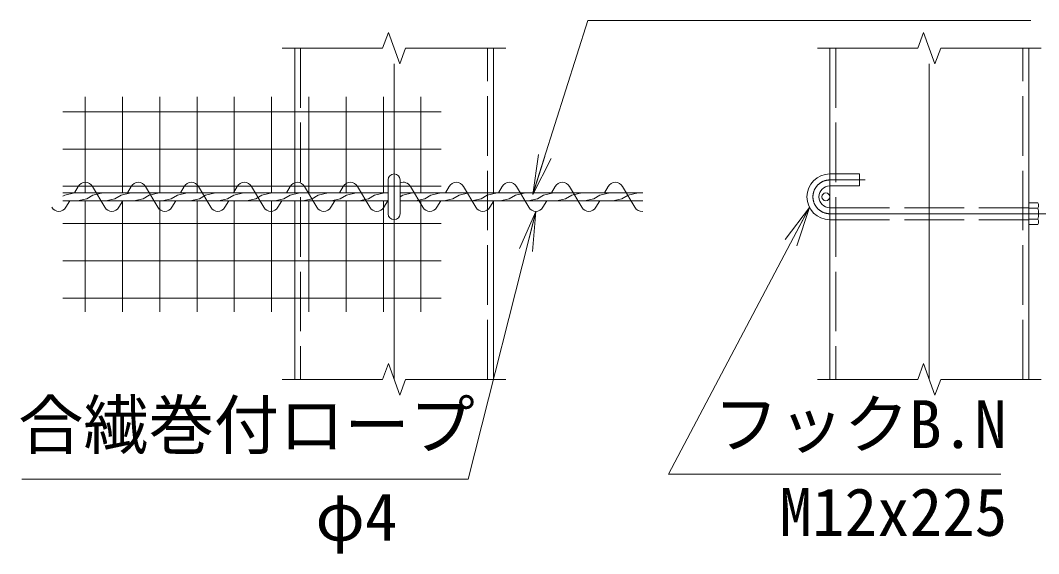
# Model space of a CAD drawing. Units: millimetres at full size; details may follow other scales. Extents: x -16800 to 16800, y -11880 to 11880.
# Drawn here: x 10416 to 14512, y 4624 to 6771 of the extents above; entities that cross this region are included whole.
import ezdxf
from ezdxf.enums import TextEntityAlignment as Align

# ---------------------------------------------------------------- set-up
doc = ezdxf.new("R2010")
doc.units = ezdxf.units.MM
doc.header["$LTSCALE"] = 40
doc.linetypes.add('DASHED', pattern=[7.5, 6, -1.5])
doc.linetypes.add('USER1', pattern=[50.8, 31.75, -6.35, 6.35, -6.35])
for name, color, linetype, lineweight in [('0-0_D-STR1', 1, 'Continuous', 18), ('0-1_D-BMK', 2, 'USER1', 13), ('0-2_D-STR3', 3, 'Continuous', 13), ('0-6_D-STR-DIM', 7, 'Continuous', 13), ('0-7_0', 7, 'Continuous', 18), ('0-9_D-STR-TXT', 7, 'Continuous', 13), ('0-A_D-STR2', 7, 'Continuous', 13)]:
    doc.layers.add(name, color=color, linetype=linetype, lineweight=lineweight)
doc.styles.add('ＭＳ ゴシック', font='')
doc.styles.get('ＭＳ ゴシック').set_extended_font_data('MS Gothic')

# ---------------------------------------------------------------- blocks, each defined once
blk = doc.blocks.new('_Open')
at = {"layer": '0-7_0'}
blk.add_line((-40, 6.67), (0, 0), dxfattribs=at)
blk.add_lwpolyline([(-40, -6.67), (0, 0), (-40, 0)], dxfattribs=at)

msp = doc.modelspace()

# ---------------------------------------------------------------- linework, layer by layer
at = {"layer": '0-0_D-STR1'}
for p, q in [((11519.19, 6659.41), (11519.19, 6076.74)), ((12319.19, 6076.74), (12319.19, 6659.41)), ((13671.91, 5326.08), (13671.91, 6659.41)), ((14471.91, 6659.41), (14471.91, 5326.08)), ((11519.19, 6044.74), (11519.19, 5326.08)), ((12319.19, 5326.08), (12319.19, 6044.74))]:
    msp.add_line(p, q, dxfattribs=at)
at = {"layer": '0-0_D-STR1', "linetype": 'DASHED'}
for p, q in [((11543.19, 6659.41), (11543.19, 5326.08)), ((12295.19, 5326.08), (12295.19, 6659.41)), ((13695.91, 6659.41), (13695.91, 5326.08)), ((14447.91, 5326.08), (14447.91, 6659.41))]:
    msp.add_line(p, q, dxfattribs=at)
at = {"layer": '0-1_D-BMK'}
for p, q in [((11919.19, 5326.08), (11919.19, 6659.41)), ((14071.91, 5326.08), (14071.91, 6659.41)), ((13813.82, 6128.74), (13671.91, 6128.74)), ((13671.91, 5992.74), (14611.91, 5992.74))]:
    msp.add_line(p, q, dxfattribs=at)
msp.add_arc((13671.91, 6060.74), 68, 90, 270, dxfattribs=at)
at = {"layer": '0-2_D-STR3', "linetype": 'DASHED'}
for p, q in [((13671.91, 6152.74), (13791.91, 6152.74)), ((13791.91, 6152.74), (13791.91, 6104.74)), ((13671.91, 6104.74), (13791.91, 6104.74)), ((13671.91, 6016.74), (14471.91, 6016.74)), ((13671.91, 5968.74), (14471.91, 5968.74))]:
    msp.add_line(p, q, dxfattribs=at)
at = {"layer": '0-2_D-STR3'}
for p, q in [((11895.19, 6128.74), (11895.19, 5992.74)), ((11943.19, 6128.74), (11943.19, 5992.74)), ((10585.86, 6076.74), (11895.19, 6076.74)), ((11943.19, 6076.74), (12919.19, 6076.74)), ((10585.86, 6044.74), (11895.19, 6044.74)), ((11943.19, 6044.74), (12919.19, 6044.74)), ((14471.91, 6036.54), (14471.91, 5948.94)), ((14471.91, 6036.54), (14508.71, 6036.54)), ((14471.91, 6014.64), (14508.71, 6014.64)), ((14471.91, 5970.84), (14508.71, 5970.84)), ((14471.91, 5948.94), (14508.71, 5948.94))]:
    msp.add_line(p, q, dxfattribs=at)
at = {"layer": '0-2_D-STR3', "color": 4}
for p, q in [((10648.49, 6102.74), (10633.1, 6076.74)), ((10705.35, 6102.74), (10755.1, 6018.74)), ((10861.7, 6102.74), (10846.3, 6076.74)), ((10918.56, 6102.74), (10968.3, 6018.74)), ((11074.91, 6102.74), (11059.51, 6076.74)), ((11131.77, 6102.74), (11181.51, 6018.74)), ((11288.11, 6102.74), (11272.71, 6076.74)), ((11344.97, 6102.74), (11394.71, 6018.74)), ((11501.32, 6102.74), (11485.92, 6076.74)), ((11558.18, 6102.74), (11607.92, 6018.74)), ((11714.52, 6102.74), (11699.13, 6076.74)), ((11771.38, 6102.74), (11821.12, 6018.74)), ((11984.59, 6102.74), (12034.33, 6018.74)), ((12140.93, 6102.74), (12125.54, 6076.74)), ((12197.79, 6102.74), (12247.54, 6018.74)), ((12354.14, 6102.74), (12338.74, 6076.74)), ((12411, 6102.74), (12460.74, 6018.74)), ((12567.34, 6102.74), (12551.95, 6076.74)), ((12624.2, 6102.74), (12673.95, 6018.74)), ((12780.55, 6102.74), (12765.15, 6076.74)), ((12837.41, 6102.74), (12887.15, 6018.74)), ((10614.15, 6044.74), (10598.75, 6018.74)), ((10827.35, 6044.74), (10811.96, 6018.74)), ((11040.56, 6044.74), (11025.16, 6018.74)), ((11253.76, 6044.74), (11238.37, 6018.74)), ((11466.97, 6044.74), (11451.57, 6018.74)), ((11680.18, 6044.74), (11664.78, 6018.74)), ((11895.19, 6047.8), (11877.01, 6017.09)), ((12106.59, 6044.74), (12091.19, 6018.74)), ((12319.79, 6044.74), (12304.4, 6018.74)), ((12533, 6044.74), (12517.6, 6018.74)), ((12746.2, 6044.74), (12730.81, 6018.74))]:
    msp.add_line(p, q, dxfattribs=at)
at = {"layer": '0-2_D-STR3'}
for points in [[(10633.86, 6076.74), (10593.85, 6067.49), (10585.86, 6062.88)], [(10747.18, 6076.74), (10707.17, 6067.49), (10682.63, 6053.33), (10645.82, 6044.74)], [(10860.51, 6076.74), (10820.49, 6067.49), (10795.96, 6053.33), (10759.14, 6044.74)], [(10973.83, 6076.74), (10933.81, 6067.49), (10909.28, 6053.33), (10872.46, 6044.74)], [(11087.15, 6076.74), (11047.14, 6067.49), (11022.6, 6053.33), (10985.79, 6044.74)], [(11200.47, 6076.74), (11160.46, 6067.49), (11135.92, 6053.33), (11099.11, 6044.74)], [(11313.79, 6076.74), (11273.78, 6067.49), (11249.25, 6053.33), (11212.43, 6044.74)], [(11427.12, 6076.74), (11387.1, 6067.49), (11362.57, 6053.33), (11325.75, 6044.74)], [(11540.44, 6076.74), (11500.43, 6067.49), (11475.89, 6053.33), (11439.08, 6044.74)], [(11653.76, 6076.74), (11613.75, 6067.49), (11589.21, 6053.33), (11552.4, 6044.74)], [(11767.08, 6076.74), (11727.07, 6067.49), (11702.53, 6053.33), (11665.72, 6044.74)], [(11880.41, 6076.74), (11840.39, 6067.49), (11815.86, 6053.33), (11779.04, 6044.74)], [(11993.73, 6076.74), (11953.72, 6067.49), (11943.19, 6061.42)], [(12107.05, 6076.74), (12067.04, 6067.49), (12042.5, 6053.33), (12005.69, 6044.74)], [(12220.37, 6076.74), (12180.36, 6067.49), (12155.82, 6053.33), (12119.01, 6044.74)], [(12333.7, 6076.74), (12293.68, 6067.49), (12269.15, 6053.33), (12232.33, 6044.74)], [(12447.02, 6076.74), (12407, 6067.49), (12382.47, 6053.33), (12345.65, 6044.74)], [(12560.34, 6076.74), (12520.33, 6067.49), (12495.79, 6053.33), (12458.98, 6044.74)], [(12673.66, 6076.74), (12633.65, 6067.49), (12609.11, 6053.33), (12572.3, 6044.74)], [(12786.98, 6076.74), (12746.97, 6067.49), (12722.44, 6053.33), (12685.62, 6044.74)], [(12900.31, 6076.74), (12860.29, 6067.49), (12835.76, 6053.33), (12798.94, 6044.74)]]:
    msp.add_lwpolyline(points, dxfattribs=at)
msp.add_circle((13655.91, 6060.74), 16, dxfattribs=at)
for centre, radius, start, end in [((11919.19, 6128.74), 24, 0, 180), ((13671.91, 6060.74), 92, 90, 270), ((13671.91, 6060.74), 44, 90, 270), ((14491.98, 6025.59), 19.99, 326.78843, 33.21157), ((11919.19, 5992.74), 24, 180, 0), ((14435.37, 5992.74), 76.54, 343.37369, 16.62631), ((14491.98, 5959.89), 19.99, 326.78843, 33.21157)]:
    msp.add_arc(centre, radius, start, end, dxfattribs=at)
at = {"layer": '0-2_D-STR3', "color": 4}
for centre, start, end in [((10676.92, 6087.03), 28.93798, 151.06202), ((10890.13, 6087.03), 28.93798, 151.06202), ((11103.34, 6087.03), 28.93798, 151.06202), ((11316.54, 6087.03), 28.93798, 151.06202), ((11529.75, 6087.03), 28.93798, 151.06202), ((11742.95, 6087.03), 28.93798, 151.06202), ((11956.16, 6087.03), 28.93798, 113.52174), ((12169.36, 6087.03), 28.93798, 151.06202), ((12382.57, 6087.03), 28.93798, 151.06202), ((12595.77, 6087.03), 28.93798, 151.06202), ((12808.98, 6087.03), 28.93798, 151.06202), ((10570.32, 6034.46), 208.93798, 331.06202), ((10783.53, 6034.46), 208.93798, 331.06202), ((10996.73, 6034.46), 208.93798, 331.06202), ((11209.94, 6034.46), 208.93798, 331.06202), ((11423.14, 6034.46), 208.93798, 331.06202), ((11636.35, 6034.46), 208.93798, 331.06202), ((11849.55, 6034.46), 208.93798, 331.06202), ((12062.76, 6034.46), 208.93798, 331.06202), ((12275.97, 6034.46), 208.93798, 331.06202), ((12489.17, 6034.46), 208.93798, 331.06202), ((12702.38, 6034.46), 208.93798, 331.06202), ((12915.58, 6034.46), 208.93798, 276.37941)]:
    msp.add_arc(centre, 32.49, start, end, dxfattribs=at)
at = {"layer": '0-6_D-STR-DIM'}
for p, q in [((11896.11, 6722.84), (11873.02, 6659.41)), ((11942.28, 6595.98), (11896.11, 6722.84)), ((14048.82, 6722.84), (14025.73, 6659.41)), ((14095, 6595.98), (14048.82, 6722.84)), ((11469.19, 6659.41), (11873.02, 6659.41)), ((11965.37, 6659.41), (11942.28, 6595.98)), ((11965.37, 6659.41), (12369.19, 6659.41)), ((13621.91, 6659.41), (14025.73, 6659.41)), ((14118.08, 6659.41), (14095, 6595.98)), ((14118.08, 6659.41), (14521.91, 6659.41)), ((11896.11, 5389.51), (11873.02, 5326.08)), ((11942.28, 5262.65), (11896.11, 5389.51)), ((14048.82, 5389.51), (14025.73, 5326.08)), ((14095, 5262.65), (14048.82, 5389.51)), ((11469.19, 5326.08), (11873.02, 5326.08)), ((11965.37, 5326.08), (11942.28, 5262.65)), ((11965.37, 5326.08), (12369.19, 5326.08)), ((13621.91, 5326.08), (14025.73, 5326.08)), ((14118.08, 5326.08), (14095, 5262.65)), ((14118.08, 5326.08), (14521.91, 5326.08))]:
    msp.add_line(p, q, dxfattribs=at)
at = {"layer": '0-9_D-STR-TXT'}
for points in [[(14479.88, 6771.25), (12698.52, 6771.25), (12477.39, 6072.25)], [(10421.93, 4924.59), (12216.48, 4924.59), (12488.68, 6000.04)], [(14360.03, 4943.9), (13023.34, 4943.9), (13589.44, 6016.35)]]:
    msp.add_lwpolyline(points, dxfattribs=at)
at = {"layer": '0-A_D-STR2'}
for p, q in [((10676.21, 6076.74), (10676.21, 6462.83)), ((10826.21, 6076.74), (10826.21, 6462.83)), ((10976.21, 6076.74), (10976.21, 6462.83)), ((11126.21, 6076.74), (11126.21, 6462.83)), ((11276.21, 6076.74), (11276.21, 6462.83)), ((11426.21, 6076.74), (11426.21, 6462.83)), ((11576.21, 6076.74), (11576.21, 6462.83)), ((11726.21, 6076.74), (11726.21, 6462.83)), ((11876.21, 6076.74), (11876.21, 6462.83)), ((12026.21, 6076.74), (12026.21, 6462.83)), ((10585.86, 6403.18), (12107.91, 6403.18)), ((10585.86, 6253.18), (12107.91, 6253.18)), ((10585.86, 6103.18), (12107.91, 6103.18)), ((10676.21, 5597.5), (10676.21, 6044.74)), ((10826.21, 5597.5), (10826.21, 6044.74)), ((10976.21, 5597.5), (10976.21, 6044.74)), ((11126.21, 5597.5), (11126.21, 6044.74)), ((11276.21, 5597.5), (11276.21, 6044.74)), ((11426.21, 5597.5), (11426.21, 6044.74)), ((11576.21, 5597.5), (11576.21, 6044.74)), ((11726.21, 5597.5), (11726.21, 6044.74)), ((11876.21, 5597.5), (11876.21, 6044.74)), ((12026.21, 5597.5), (12026.21, 6044.74)), ((10585.86, 5953.18), (12107.91, 5953.18)), ((10585.86, 5803.18), (12107.91, 5803.18)), ((10585.86, 5653.18), (12107.91, 5653.18))]:
    msp.add_line(p, q, dxfattribs=at)

# ---------------------------------------------------------------- block references
at = {"layer": '0-9_D-STR-TXT', "xscale": 4, "yscale": 4}
for p, rotation in [((12476.79, 6070.34), 252.44513), ((13590.38, 6018.12), 62.17221), ((12489.17, 6001.98), 75.79664)]:
    msp.add_blockref('_Open', p, dxfattribs=dict(at, rotation=rotation))

# ---------------------------------------------------------------- texts
at = {"layer": '0-9_D-STR-TXT', "style": 'ＭＳ ゴシック'}
for s, p in [('合繊巻付ロープ', (10406.7, 4988.64)), ('フックB.N', (13203.69, 4991.71)), ('M12x225', (13469.29, 4638.28)), ('φ4', (11602.64, 4618.97))]:
    msp.add_text(s, height=192.4, dxfattribs=at).set_placement(p, align=Align.BOTTOM_LEFT)

doc.saveas('drawing.dxf')
